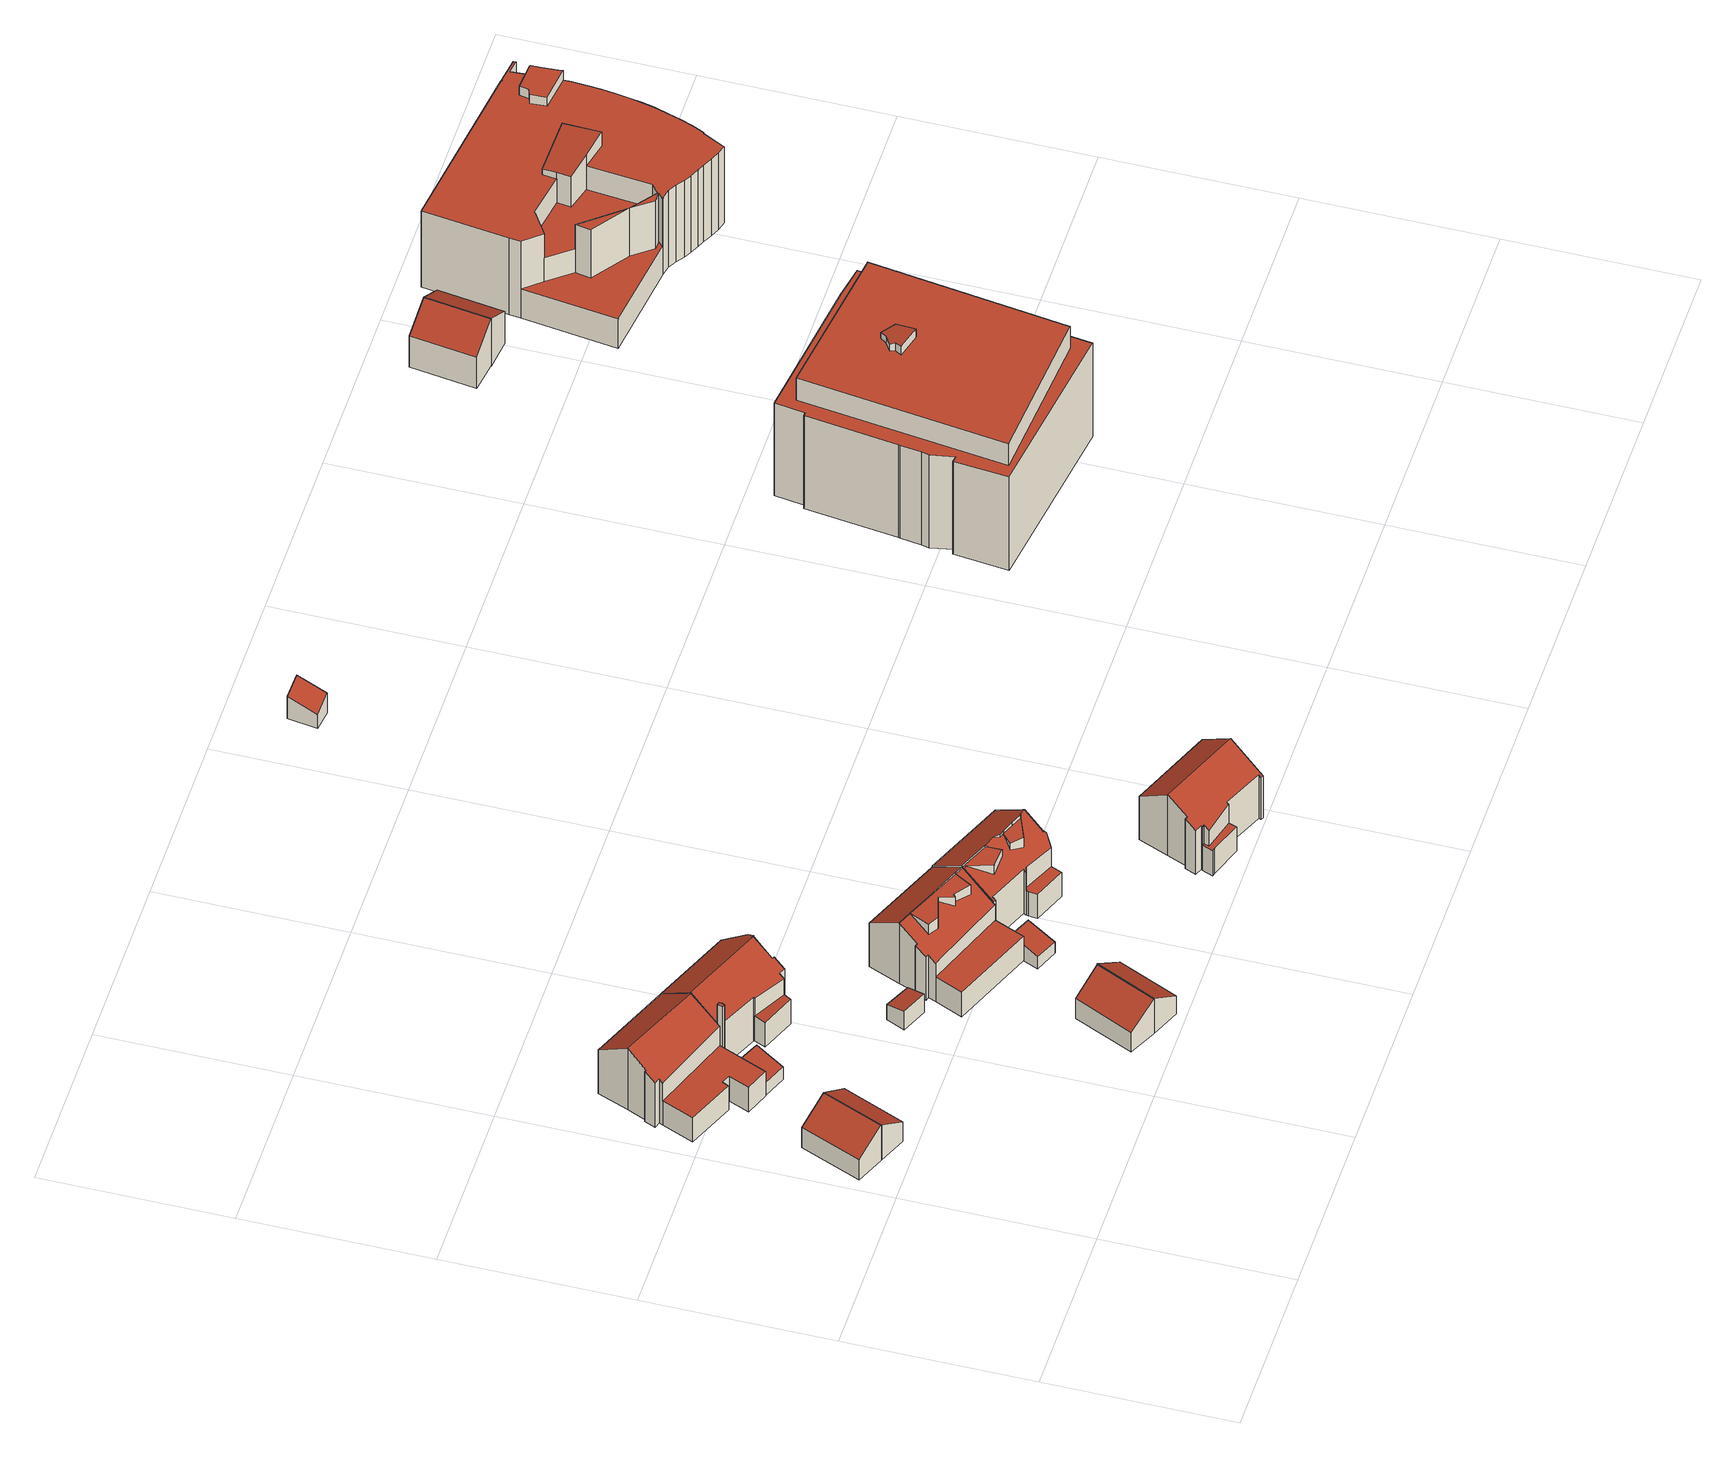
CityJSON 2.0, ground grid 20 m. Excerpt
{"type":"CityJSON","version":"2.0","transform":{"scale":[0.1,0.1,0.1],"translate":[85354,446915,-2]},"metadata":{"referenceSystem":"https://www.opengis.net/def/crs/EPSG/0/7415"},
"CityObjects":{
"building1":{"type":"Building","attributes":{"b3_bag_bag_overlap":0,"b3_dak_type":"slanted","b3_extrusie":0,"b3_h_dak_50p":3.18,"b3_h_dak_70p":3.61,"b3_h_dak_max":4.24,"b3_h_dak_min":2.13,"b3_h_maaiveld":-0.634,"b3_is_glas_dak":false,"b3_kas_warenhuis":false,"b3_mutatie_AHN3_AHN4":false,"b3_mutatie_AHN4_AHN5":false,"b3_n_vlakken":1,"b3_opp_buitenmuur":45.3,"b3_opp_dak_plat":0,"b3_opp_dak_schuin":27.86,"b3_opp_grond":23.5,"b3_opp_scheidingsmuur":33.77,"b3_rmse_lod12":0.722,"b3_rmse_lod13":0.722,"b3_rmse_lod22":0.0414,"b3_succes":true,"b3_t_run":32,"b3_val3dity_lod12":"[]","b3_val3dity_lod13":"[]","b3_val3dity_lod22":"[]","b3_volume_lod12":99.24,"b3_volume_lod13":99.24,"b3_volume_lod22":89.4,"geconstateerd":false,"oorspronkelijkbouwjaar":1951,"rf_force_lod11":false,"status":"Pand in gebruik"},"children":["building1-1"]},
"building1-1":{"type":"BuildingPart","parents":["building1"],"geometry":[{"type":"Solid","lod":"2.2","boundaries":[[[[0,1,2,3]],[[4,0,3,5]],[[5,3,2,6]],[[6,2,1,7]],[[7,1,0,4]],[[7,4,5,6]]]],"semantics":{"surfaces":[{"type":"GroundSurface"},{"type":"WallSurface","on_footprint_edge":true},{"type":"RoofSurface","b3_azimut":292.66,"b3_h_dak_50p":3.12,"b3_h_dak_70p":3.56,"b3_h_dak_max":4.29,"b3_h_dak_min":1.92,"b3_hellingshoek":32.51}],"values":[[0,1,1,1,1,2]]}}]},
"building2":{"type":"Building","attributes":{"b3_bag_bag_overlap":0,"b3_dak_type":"slanted","b3_extrusie":0,"b3_h_dak_50p":3.24,"b3_h_dak_70p":3.67,"b3_h_dak_max":4.2,"b3_h_dak_min":2.11,"b3_h_maaiveld":-0.594,"b3_is_glas_dak":false,"b3_kas_warenhuis":false,"b3_mutatie_AHN3_AHN4":false,"b3_mutatie_AHN4_AHN5":false,"b3_n_vlakken":1,"b3_opp_buitenmuur":44.83,"b3_opp_dak_plat":0,"b3_opp_dak_schuin":27.66,"b3_opp_grond":23.48,"b3_opp_scheidingsmuur":33.78,"b3_rmse_lod12":0.704,"b3_rmse_lod13":0.704,"b3_rmse_lod22":0.0392,"b3_succes":true,"b3_t_run":54,"b3_val3dity_lod12":"[]","b3_val3dity_lod13":"[]","b3_val3dity_lod22":"[]","b3_volume_lod12":99.05,"b3_volume_lod13":99.05,"b3_volume_lod22":88.9,"geconstateerd":false,"oorspronkelijkbouwjaar":1951,"rf_force_lod11":false,"status":"Pand in gebruik"},"children":["building2-1"]},
"building2-1":{"type":"BuildingPart","parents":["building2"],"geometry":[{"type":"Solid","lod":"2.2","boundaries":[[[[8,9,3,10,11]],[[12,10,3,5]],[[5,3,9,13]],[[13,9,8,14]],[[15,11,10,12]],[[14,8,11,15]],[[14,15,12,5,13]]]],"semantics":{"surfaces":[{"type":"GroundSurface"},{"type":"WallSurface","on_footprint_edge":true},{"type":"RoofSurface","b3_azimut":112.91,"b3_h_dak_50p":3.23,"b3_h_dak_70p":3.71,"b3_h_dak_max":4.42,"b3_h_dak_min":2.08,"b3_hellingshoek":31.9}],"values":[[0,1,1,1,1,1,2]]}}]},
"building3":{"type":"Building","attributes":{"b3_bag_bag_overlap":0,"b3_bouwlagen":2,"b3_dak_type":"slanted","b3_extrusie":0,"b3_h_dak_50p":5.86,"b3_h_dak_70p":6.55,"b3_h_dak_max":7.63,"b3_h_dak_min":2.6,"b3_h_maaiveld":-0.597,"b3_is_glas_dak":false,"b3_kas_warenhuis":false,"b3_mutatie_AHN3_AHN4":false,"b3_mutatie_AHN4_AHN5":false,"b3_n_vlakken":3,"b3_opp_buitenmuur":203.69,"b3_opp_dak_plat":39.08,"b3_opp_dak_schuin":84.68,"b3_opp_grond":110.83,"b3_opp_scheidingsmuur":58.35,"b3_rmse_lod12":2.28,"b3_rmse_lod13":0.732,"b3_rmse_lod22":0.157,"b3_succes":true,"b3_t_run":173,"b3_val3dity_lod12":"[]","b3_val3dity_lod13":"[]","b3_val3dity_lod22":"[]","b3_volume_lod12":791.85,"b3_volume_lod13":669.3,"b3_volume_lod22":634.4,"geconstateerd":false,"oorspronkelijkbouwjaar":1951,"rf_force_lod11":false,"status":"Pand in gebruik"},"children":["building3-1"]},
"building3-1":{"type":"BuildingPart","parents":["building3"],"geometry":[{"type":"Solid","lod":"2.2","boundaries":[[[[16,17,18,19,20,21,22,23,24,25,26,27,28,29,30,31]],[[32,30,29,33]],[[33,29,28,34,35]],[[36,27,26,37]],[[37,26,25,38]],[[38,25,24,39]],[[40,41,21,20,42]],[[39,24,23,43]],[[43,23,22,44]],[[44,22,21,41]],[[45,19,18,46]],[[42,20,19,45]],[[46,18,17,47]],[[48,31,30,32]],[[49,16,31,48]],[[34,28,27,36]],[[47,17,16,49]],[[35,34,41,40]],[[46,47,42,45]],[[41,34,36,37,38,39,43,44]],[[35,40,42,47,49,48,32,33]]]],"semantics":{"surfaces":[{"type":"GroundSurface"},{"type":"WallSurface","on_footprint_edge":true},{"type":"WallSurface","on_footprint_edge":false},{"type":"RoofSurface","b3_azimut":22.71,"b3_h_dak_50p":6.34,"b3_h_dak_70p":6.81,"b3_h_dak_max":7.85,"b3_h_dak_min":5.13,"b3_hellingshoek":32.69},{"type":"RoofSurface","b3_azimut":252.09,"b3_h_dak_50p":2.7,"b3_h_dak_70p":2.71,"b3_h_dak_max":5.45,"b3_h_dak_min":2.65,"b3_hellingshoek":0.524},{"type":"RoofSurface","b3_azimut":202.14,"b3_h_dak_50p":6.58,"b3_h_dak_70p":7.07,"b3_h_dak_max":7.85,"b3_h_dak_min":5.24,"b3_hellingshoek":32.99}],"values":[[0,1,1,1,1,1,1,1,1,1,1,1,1,1,1,1,1,2,3,4,5]]}}]},
"building4":{"type":"Building","attributes":{"b3_bag_bag_overlap":0,"b3_dak_type":"slanted","b3_extrusie":0,"b3_h_dak_50p":1.62,"b3_h_dak_70p":1.79,"b3_h_dak_max":2.06,"b3_h_dak_min":1.16,"b3_h_maaiveld":-0.477,"b3_is_glas_dak":false,"b3_kas_warenhuis":false,"b3_mutatie_AHN3_AHN4":false,"b3_mutatie_AHN4_AHN5":false,"b3_n_vlakken":1,"b3_opp_buitenmuur":18.21,"b3_opp_dak_plat":0,"b3_opp_dak_schuin":9.04,"b3_opp_grond":8.75,"b3_opp_scheidingsmuur":7.09,"b3_rmse_lod12":0.322,"b3_rmse_lod13":0.322,"b3_rmse_lod22":0.139,"b3_succes":true,"b3_t_run":10,"b3_val3dity_lod12":"[]","b3_val3dity_lod13":"[]","b3_val3dity_lod22":"[]","b3_volume_lod12":19.96,"b3_volume_lod13":19.96,"b3_volume_lod22":18.6,"geconstateerd":false,"oorspronkelijkbouwjaar":1994,"rf_force_lod11":false,"status":"Pand in gebruik"},"children":["building4-1"]},
"building4-1":{"type":"BuildingPart","parents":["building4"],"geometry":[{"type":"Solid","lod":"2.2","boundaries":[[[[50,51,52,53]],[[54,51,50,55]],[[56,52,51,54]],[[55,50,53,57]],[[57,53,52,56]],[[57,56,54,55]]]],"semantics":{"surfaces":[{"type":"GroundSurface"},{"type":"WallSurface","on_footprint_edge":true},{"type":"RoofSurface","b3_azimut":198.75,"b3_h_dak_50p":1.7,"b3_h_dak_70p":1.86,"b3_h_dak_max":2.15,"b3_h_dak_min":1.28,"b3_hellingshoek":14.64}],"values":[[0,1,1,1,1,2]]}}]},
"building5":{"type":"Building","attributes":{"b3_bag_bag_overlap":0,"b3_dak_type":"slanted","b3_extrusie":0,"b3_h_dak_50p":3.07,"b3_h_dak_70p":3.49,"b3_h_dak_max":4.17,"b3_h_dak_min":2.01,"b3_h_maaiveld":-0.637,"b3_is_glas_dak":false,"b3_kas_warenhuis":false,"b3_mutatie_AHN3_AHN4":false,"b3_mutatie_AHN4_AHN5":false,"b3_n_vlakken":1,"b3_opp_buitenmuur":43.81,"b3_opp_dak_plat":0,"b3_opp_dak_schuin":27.63,"b3_opp_grond":23.45,"b3_opp_scheidingsmuur":33.66,"b3_rmse_lod12":0.737,"b3_rmse_lod13":0.737,"b3_rmse_lod22":0.0186,"b3_succes":true,"b3_t_run":29,"b3_val3dity_lod12":"[]","b3_val3dity_lod13":"[]","b3_val3dity_lod22":"[]","b3_volume_lod12":97.04,"b3_volume_lod13":97.04,"b3_volume_lod22":87.48,"geconstateerd":false,"oorspronkelijkbouwjaar":1951,"rf_force_lod11":false,"status":"Pand in gebruik"},"children":["building5-1"]},
"building5-1":{"type":"BuildingPart","parents":["building5"],"geometry":[{"type":"Solid","lod":"2.2","boundaries":[[[[58,59,60,61]],[[62,60,59,63]],[[64,61,60,62]],[[65,58,61,64]],[[63,59,58,65]],[[63,65,64,62]]]],"semantics":{"surfaces":[{"type":"GroundSurface"},{"type":"WallSurface","on_footprint_edge":true},{"type":"RoofSurface","b3_azimut":292.69,"b3_h_dak_50p":3.03,"b3_h_dak_70p":3.44,"b3_h_dak_max":4.21,"b3_h_dak_min":1.86,"b3_hellingshoek":31.92}],"values":[[0,1,1,1,1,2]]}}]},
"building6":{"type":"Building","attributes":{"b3_bag_bag_overlap":0,"b3_bouwlagen":3,"b3_dak_type":"slanted","b3_extrusie":0,"b3_h_dak_50p":6.31,"b3_h_dak_70p":6.84,"b3_h_dak_max":8.32,"b3_h_dak_min":1.89,"b3_h_maaiveld":-0.686,"b3_is_glas_dak":false,"b3_kas_warenhuis":false,"b3_mutatie_AHN3_AHN4":false,"b3_mutatie_AHN4_AHN5":false,"b3_n_vlakken":6,"b3_opp_buitenmuur":191.92,"b3_opp_dak_plat":0.26,"b3_opp_dak_schuin":91.34,"b3_opp_grond":77.54,"b3_opp_scheidingsmuur":51.23,"b3_rmse_lod12":1.34,"b3_rmse_lod13":0.962,"b3_rmse_lod22":0.39,"b3_succes":true,"b3_t_run":106,"b3_val3dity_lod12":"[]","b3_val3dity_lod13":"[]","b3_val3dity_lod22":"[]","b3_volume_lod12":583.12,"b3_volume_lod13":559.97,"b3_volume_lod22":524.05,"geconstateerd":false,"oorspronkelijkbouwjaar":1951,"rf_force_lod11":false,"status":"Pand in gebruik"},"children":["building6-1"]},
"building6-1":{"type":"BuildingPart","parents":["building6"],"geometry":[{"type":"Solid","lod":"2.2","boundaries":[[[[66,67,68,69,70,71,72,73,74,75,76,77,78,79,80,81,82,83,84,85,86,87,88,89]],[[90,76,75,91,92]],[[93,73,72,94]],[[94,72,71,95]],[[96,67,66,97]],[[98,68,67,96]],[[99,74,73,93,100]],[[101,69,68,98]],[[102,103,70,69,101]],[[104,84,83,105]],[[106,85,84,104]],[[97,66,89,107]],[[105,83,82,108]],[[109,86,85,106]],[[108,82,81,110]],[[111,112,113,114]],[[115,88,87,112,111]],[[116,117,118,119]],[[120,79,78,118]],[[119,118,78,77,121]],[[91,75,74,99]],[[95,71,70,103]],[[100,93,103,102]],[[107,89,88,115]],[[92,91,117,116]],[[45,80,79,120]],[[114,113,110,122]],[[112,87,86,109]],[[122,110,81,80,45]],[[121,77,76,90]],[[103,93,94,95]],[[117,91,99,100,102,101,98,96,97,107,120,118]],[[112,109,106,104,105,108,110,113]],[[122,45,120,107,115,111,114]],[[121,90,92,116,119]]]],"semantics":{"surfaces":[{"type":"GroundSurface"},{"type":"WallSurface","on_footprint_edge":true},{"type":"WallSurface","on_footprint_edge":false},{"type":"RoofSurface","b3_azimut":200.63,"b3_h_dak_50p":2.68,"b3_h_dak_70p":2.7,"b3_h_dak_max":5.25,"b3_h_dak_min":2.65,"b3_hellingshoek":3.07},{"type":"RoofSurface","b3_azimut":202.05,"b3_h_dak_50p":6.52,"b3_h_dak_70p":7.01,"b3_h_dak_max":8.07,"b3_h_dak_min":4.95,"b3_hellingshoek":33.11},{"type":"RoofSurface","b3_azimut":112.21,"b3_h_dak_50p":2.17,"b3_h_dak_70p":5.68,"b3_h_dak_max":6.88,"b3_h_dak_min":1.87,"b3_hellingshoek":21.47},{"type":"RoofSurface","b3_azimut":22.46,"b3_h_dak_50p":6.29,"b3_h_dak_70p":6.77,"b3_h_dak_max":7.78,"b3_h_dak_min":5.06,"b3_hellingshoek":33.15},{"type":"RoofSurface","b3_azimut":130.52,"b3_h_dak_50p":8.07,"b3_h_dak_70p":8.07,"b3_h_dak_max":8.09,"b3_h_dak_min":8.07,"b3_hellingshoek":2.77}],"values":[[0,1,1,1,1,1,1,1,1,1,1,1,1,1,1,2,1,2,1,1,1,1,2,1,2,1,2,1,1,1,3,4,5,6,7]]}}]},
"building7":{"type":"Building","attributes":{"b3_dak_type":"slanted","b3_extrusie":0,"b3_h_dak_50p":1.73,"b3_h_dak_70p":1.81,"b3_h_dak_max":1.96,"b3_h_dak_min":1.47,"b3_h_maaiveld":-0.463,"b3_is_glas_dak":false,"b3_kas_warenhuis":false,"b3_mutatie_AHN3_AHN4":false,"b3_mutatie_AHN4_AHN5":false,"b3_n_vlakken":1,"b3_opp_buitenmuur":22.68,"b3_opp_dak_plat":0,"b3_opp_dak_schuin":6.69,"b3_opp_grond":6.53,"b3_opp_scheidingsmuur":0,"b3_rmse_lod12":0.153,"b3_rmse_lod13":0.153,"b3_rmse_lod22":0.0254,"b3_succes":true,"b3_t_run":9,"b3_val3dity_lod12":"[]","b3_val3dity_lod13":"[]","b3_val3dity_lod22":"[]","b3_volume_lod12":14.7,"b3_volume_lod13":14.7,"b3_volume_lod22":14.28,"geconstateerd":false,"oorspronkelijkbouwjaar":2016,"rf_force_lod11":false,"status":"Pand in gebruik"},"children":["building7-1"]},
"building7-1":{"type":"BuildingPart","parents":["building7"],"geometry":[{"type":"Solid","lod":"2.2","boundaries":[[[[123,124,125,126]],[[127,124,123,128]],[[128,123,126,129]],[[130,125,124,127]],[[129,126,125,130]],[[129,130,127,128]]]],"semantics":{"surfaces":[{"type":"GroundSurface"},{"type":"WallSurface","on_footprint_edge":true},{"type":"RoofSurface","b3_azimut":25.26,"b3_h_dak_50p":1.65,"b3_h_dak_70p":1.75,"b3_h_dak_max":1.9,"b3_h_dak_min":1.41,"b3_hellingshoek":12.44}],"values":[[0,1,1,1,1,2]]}}]},
"building8":{"type":"Building","attributes":{"b3_bag_bag_overlap":0,"b3_dak_type":"slanted","b3_extrusie":0,"b3_h_dak_50p":3.13,"b3_h_dak_70p":3.55,"b3_h_dak_max":4.19,"b3_h_dak_min":1.92,"b3_h_maaiveld":-0.637,"b3_is_glas_dak":false,"b3_kas_warenhuis":false,"b3_mutatie_AHN3_AHN4":false,"b3_mutatie_AHN4_AHN5":false,"b3_n_vlakken":1,"b3_opp_buitenmuur":44.25,"b3_opp_dak_plat":0,"b3_opp_dak_schuin":28.35,"b3_opp_grond":23.52,"b3_opp_scheidingsmuur":33.66,"b3_rmse_lod12":0.794,"b3_rmse_lod13":0.794,"b3_rmse_lod22":0.0211,"b3_succes":true,"b3_t_run":28,"b3_val3dity_lod12":"[]","b3_val3dity_lod13":"[]","b3_val3dity_lod22":"[]","b3_volume_lod12":98.77,"b3_volume_lod13":98.77,"b3_volume_lod22":88.15,"geconstateerd":false,"oorspronkelijkbouwjaar":1951,"rf_force_lod11":false,"status":"Pand in gebruik"},"children":["building8-1"]},
"building8-1":{"type":"BuildingPart","parents":["building8"],"geometry":[{"type":"Solid","lod":"2.2","boundaries":[[[[59,131,132,60]],[[133,132,131,134]],[[135,60,132,133]],[[136,59,60,135]],[[134,131,59,136]],[[134,136,135,133]]]],"semantics":{"surfaces":[{"type":"GroundSurface"},{"type":"WallSurface","on_footprint_edge":true},{"type":"RoofSurface","b3_azimut":115.36,"b3_h_dak_50p":3.18,"b3_h_dak_70p":3.66,"b3_h_dak_max":4.41,"b3_h_dak_min":1.96,"b3_hellingshoek":33.95}],"values":[[0,1,1,1,1,2]]}}]},
"building9":{"type":"Building","attributes":{"b3_bag_bag_overlap":0,"b3_bouwlagen":2,"b3_dak_type":"slanted","b3_extrusie":0,"b3_h_dak_50p":5.66,"b3_h_dak_70p":6.65,"b3_h_dak_max":7.64,"b3_h_dak_min":2.59,"b3_h_maaiveld":-0.62,"b3_is_glas_dak":false,"b3_kas_warenhuis":false,"b3_mutatie_AHN3_AHN4":false,"b3_mutatie_AHN4_AHN5":false,"b3_n_vlakken":5,"b3_opp_buitenmuur":198.44,"b3_opp_dak_plat":44.09,"b3_opp_dak_schuin":80.15,"b3_opp_grond":108.21,"b3_opp_scheidingsmuur":54.91,"b3_rmse_lod12":2.37,"b3_rmse_lod13":1.1,"b3_rmse_lod22":0.574,"b3_succes":true,"b3_t_run":167,"b3_val3dity_lod12":"[]","b3_val3dity_lod13":"[]","b3_val3dity_lod22":"[102]","b3_volume_lod12":779.78,"b3_volume_lod13":689.89,"b3_volume_lod22":635.17,"geconstateerd":false,"oorspronkelijkbouwjaar":1951,"rf_force_lod11":false,"status":"Pand in gebruik"},"children":["building9-1"]},
"building9-1":{"type":"BuildingPart","parents":["building9"],"geometry":[{"type":"Solid","lod":"2.2","boundaries":[[[[137,138,139,140,141,142,143,144,145,146,147,148]],[[149,138,137,150]],[[151,142,141,152,153]],[[150,137,148,154,155]],[[156,143,142,151]],[[157,140,139,158]],[[152,141,140,157]],[[158,139,138,149]],[[159,160,145,144,161]],[[162,147,146,163]],[[164,165,166]],[[167,168,169,170]],[[170,169,171,172]],[[165,164,173,174]],[[175,161,144,143,156]],[[176,177,161,175]],[[178,179,177]],[[180,166,181,182]],[[153,152,166,180]],[[182,181,177,176]],[[174,173,168,167]],[[154,148,147,162]],[[163,146,145,160]],[[172,171,179,178]],[[155,154,160,159]],[[182,176,175,156,151,153,180]],[[172,178,177,181,166,165,174,167,170]],[[160,154,162,163]],[[155,159,161,177,179,171,169,168,173,164,166,152,157,158,149,150]]]],"semantics":{"surfaces":[{"type":"GroundSurface"},{"type":"WallSurface","on_footprint_edge":true},{"type":"WallSurface","on_footprint_edge":false},{"type":"RoofSurface","b3_azimut":23.45,"b3_h_dak_50p":6.26,"b3_h_dak_70p":6.72,"b3_h_dak_max":7.69,"b3_h_dak_min":5,"b3_hellingshoek":32.46},{"type":"RoofSurface","b3_azimut":181.26,"b3_h_dak_50p":7.46,"b3_h_dak_70p":7.47,"b3_h_dak_max":7.5,"b3_h_dak_min":7.41,"b3_hellingshoek":1.5},{"type":"RoofSurface","b3_azimut":210.13,"b3_h_dak_50p":2.72,"b3_h_dak_70p":2.74,"b3_h_dak_max":4.92,"b3_h_dak_min":2.66,"b3_hellingshoek":1.51},{"type":"RoofSurface","b3_azimut":201.79,"b3_h_dak_50p":5.93,"b3_h_dak_70p":6.49,"b3_h_dak_max":7.69,"b3_h_dak_min":4.79,"b3_hellingshoek":34.16}],"values":[[0,1,1,1,1,1,1,1,1,1,2,2,2,2,1,2,2,2,2,2,2,1,1,2,2,3,4,5,6]]}}]},
"building10":{"type":"Building","attributes":{"b3_bag_bag_overlap":0,"b3_dak_type":"slanted","b3_extrusie":0,"b3_h_dak_50p":1.46,"b3_h_dak_70p":1.66,"b3_h_dak_max":1.96,"b3_h_dak_min":0.886,"b3_h_maaiveld":-0.599,"b3_is_glas_dak":false,"b3_kas_warenhuis":false,"b3_mutatie_AHN3_AHN4":false,"b3_mutatie_AHN4_AHN5":false,"b3_n_vlakken":1,"b3_opp_buitenmuur":20.63,"b3_opp_dak_plat":0,"b3_opp_dak_schuin":9.09,"b3_opp_grond":8.66,"b3_opp_scheidingsmuur":3.67,"b3_rmse_lod12":0.441,"b3_rmse_lod13":0.441,"b3_rmse_lod22":0.306,"b3_succes":true,"b3_t_run":15,"b3_val3dity_lod12":"[]","b3_val3dity_lod13":"[]","b3_val3dity_lod22":"[]","b3_volume_lod12":19.29,"b3_volume_lod13":19.29,"b3_volume_lod22":17.8,"geconstateerd":false,"oorspronkelijkbouwjaar":1951,"rf_force_lod11":false,"status":"Pand in gebruik"},"children":["building10-1"]},
"building10-1":{"type":"BuildingPart","parents":["building10"],"geometry":[{"type":"Solid","lod":"2.2","boundaries":[[[[183,184,185,186]],[[187,185,184,188]],[[189,186,185,187]],[[190,183,186,189]],[[188,184,183,190]],[[188,190,189,187]]]],"semantics":{"surfaces":[{"type":"GroundSurface"},{"type":"WallSurface","on_footprint_edge":true},{"type":"RoofSurface","b3_azimut":198.63,"b3_h_dak_50p":1.52,"b3_h_dak_70p":1.72,"b3_h_dak_max":2.08,"b3_h_dak_min":1.01,"b3_hellingshoek":17.78}],"values":[[0,1,1,1,1,2]]}}]},
"building11":{"type":"Building","attributes":{"b3_bag_bag_overlap":0,"b3_bouwlagen":3,"b3_dak_type":"slanted","b3_extrusie":0,"b3_h_dak_50p":6.32,"b3_h_dak_70p":7.09,"b3_h_dak_max":7.53,"b3_h_dak_min":1.91,"b3_h_maaiveld":-0.655,"b3_is_glas_dak":false,"b3_kas_warenhuis":false,"b3_mutatie_AHN3_AHN4":false,"b3_mutatie_AHN4_AHN5":false,"b3_n_vlakken":6,"b3_opp_buitenmuur":189.03,"b3_opp_dak_plat":9.57,"b3_opp_dak_schuin":82.61,"b3_opp_grond":76.63,"b3_opp_scheidingsmuur":51.24,"b3_rmse_lod12":1.6,"b3_rmse_lod13":0.955,"b3_rmse_lod22":0.264,"b3_succes":true,"b3_t_run":137,"b3_val3dity_lod12":"[]","b3_val3dity_lod13":"[]","b3_val3dity_lod22":"[]","b3_volume_lod12":589.41,"b3_volume_lod13":563.46,"b3_volume_lod22":516.43,"geconstateerd":false,"oorspronkelijkbouwjaar":1951,"rf_force_lod11":false,"status":"Pand in gebruik"},"children":["building11-1"]},
"building11-1":{"type":"BuildingPart","parents":["building11"],"geometry":[{"type":"Solid","lod":"2.2","boundaries":[[[[191,192,193,194,195,196,197,198,199,200,201,202,203,204,205,206,207,208,209,210,211,212,213]],[[214,198,197,215]],[[216,217,218]],[[219,220,217,216]],[[221,222,223,224]],[[225,226,213,212,227]],[[228,229,217]],[[230,206,205,231]],[[232,211,210,233]],[[234,196,195,235]],[[231,205,204,236]],[[237,199,198,214]],[[235,195,194,238,239]],[[240,209,208,241]],[[233,210,209,240]],[[242,243,226,225]],[[239,238,243,242]],[[227,212,211,232]],[[244,245,246,247]],[[245,244,248]],[[249,250,251]],[[252,253,251]],[[254,255,246]],[[247,246,220,219]],[[255,254,229,228]],[[256,192,191,257]],[[258,193,192,256]],[[257,191,213,226]],[[224,223,202,201,259]],[[260,200,199,237]],[[261,262,253,252]],[[263,264,265]],[[222,207,206,230]],[[241,208,207,222,221]],[[266,203,202,223]],[[236,204,203,266]],[[264,263,262,261]],[[259,201,200,260,267]],[[267,260,250,249]],[[238,194,193,258]],[[215,197,196,234]],[[255,228,217,220,246]],[[236,266,223,222,230,231]],[[267,249,248,244,247,219,216,218,241,221,224,259]],[[250,260,237,265,264,261,252,251]],[[238,258,256,257,226,243]],[[215,234,235,239,242,225,227,232,233,240,241,218,217,229,254,246,245,248,249,251,253,262,263,265,237,214]]]],"semantics":{"surfaces":[{"type":"GroundSurface"},{"type":"WallSurface","on_footprint_edge":true},{"type":"WallSurface","on_footprint_edge":false},{"type":"RoofSurface","b3_azimut":42.54,"b3_h_dak_50p":7.42,"b3_h_dak_70p":7.43,"b3_h_dak_max":7.65,"b3_h_dak_min":7.37,"b3_hellingshoek":2.01},{"type":"RoofSurface","b3_azimut":112.22,"b3_h_dak_50p":2.35,"b3_h_dak_70p":5.22,"b3_h_dak_max":6.24,"b3_h_dak_min":1.81,"b3_hellingshoek":44.75},{"type":"RoofSurface","b3_azimut":22.58,"b3_h_dak_50p":6.31,"b3_h_dak_70p":6.8,"b3_h_dak_max":7.75,"b3_h_dak_min":5.07,"b3_hellingshoek":32.87},{"type":"RoofSurface","b3_azimut":28.27,"b3_h_dak_50p":7.4,"b3_h_dak_70p":7.41,"b3_h_dak_max":7.61,"b3_h_dak_min":7.38,"b3_hellingshoek":1.36},{"type":"RoofSurface","b3_azimut":207.76,"b3_h_dak_50p":2.62,"b3_h_dak_70p":2.63,"b3_h_dak_max":5.4,"b3_h_dak_min":2.57,"b3_hellingshoek":3.52},{"type":"RoofSurface","b3_azimut":202.13,"b3_h_dak_50p":6.28,"b3_h_dak_70p":6.81,"b3_h_dak_max":7.75,"b3_h_dak_min":5.29,"b3_hellingshoek":33.5}],"values":[[0,1,2,2,2,1,2,1,1,1,1,1,1,1,1,2,2,1,2,2,2,2,2,2,2,1,1,1,1,1,2,2,1,1,1,1,2,1,2,1,1,3,4,5,6,7,8]]}}]},
"building12":{"type":"Building","attributes":{"b3_bag_bag_overlap":0,"b3_bouwlagen":2,"b3_dak_type":"slanted","b3_extrusie":0,"b3_h_dak_50p":6.3,"b3_h_dak_70p":6.74,"b3_h_dak_max":7.48,"b3_h_dak_min":2.56,"b3_h_maaiveld":-0.69,"b3_is_glas_dak":false,"b3_kas_warenhuis":false,"b3_mutatie_AHN3_AHN4":false,"b3_mutatie_AHN4_AHN5":false,"b3_n_vlakken":3,"b3_opp_buitenmuur":181.4,"b3_opp_dak_plat":2.29,"b3_opp_dak_schuin":86.01,"b3_opp_grond":74.99,"b3_opp_scheidingsmuur":51.5,"b3_rmse_lod12":1.22,"b3_rmse_lod13":0.779,"b3_rmse_lod22":0.151,"b3_succes":true,"b3_t_run":72,"b3_val3dity_lod12":"[]","b3_val3dity_lod13":"[]","b3_val3dity_lod22":"[]","b3_volume_lod12":556.26,"b3_volume_lod13":544.8,"b3_volume_lod22":512.27,"geconstateerd":false,"oorspronkelijkbouwjaar":1951,"rf_force_lod11":false,"status":"Pand in gebruik"},"children":["building12-1"]},
"building12-1":{"type":"BuildingPart","parents":["building12"],"geometry":[{"type":"Solid","lod":"2.2","boundaries":[[[[268,269,270,271,272,273,274,275,276,277,278,279,280,281,282,283,284,285]],[[286,269,268,287]],[[288,270,269,286]],[[289,282,281,290]],[[290,281,280,291]],[[292,272,271,293]],[[294,283,282,289]],[[293,271,270,288]],[[295,276,275,296]],[[291,280,279,297]],[[298,278,277,299]],[[296,275,274,300]],[[299,277,276,295]],[[301,273,272,292]],[[302,300,274,273,301]],[[303,304,300,302]],[[305,306,304,303]],[[307,298,306,305]],[[297,279,278,298,307]],[[308,285,284,309]],[[309,284,283,294]],[[287,268,285,308]],[[306,298,299,295,296,300,304]],[[286,294,289,290,291,297,307,305,303,302,301,292,293,288]],[[294,286,287,308,309]]]],"semantics":{"surfaces":[{"type":"GroundSurface"},{"type":"WallSurface","on_footprint_edge":true},{"type":"WallSurface","on_footprint_edge":false},{"type":"RoofSurface","b3_azimut":62.57,"b3_h_dak_50p":2.65,"b3_h_dak_70p":2.67,"b3_h_dak_max":5.09,"b3_h_dak_min":2.62,"b3_hellingshoek":1.47},{"type":"RoofSurface","b3_azimut":202.53,"b3_h_dak_50p":6.42,"b3_h_dak_70p":6.92,"b3_h_dak_max":7.67,"b3_h_dak_min":4.9,"b3_hellingshoek":31.38},{"type":"RoofSurface","b3_azimut":22.47,"b3_h_dak_50p":6.17,"b3_h_dak_70p":6.62,"b3_h_dak_max":7.67,"b3_h_dak_min":5,"b3_hellingshoek":33.44}],"values":[[0,1,1,1,1,1,1,1,1,1,1,1,1,1,1,2,2,2,1,1,1,1,3,4,5]]}}]},
"building13":{"type":"Building","attributes":{"b3_dak_type":"slanted","b3_extrusie":0,"b3_h_dak_50p":2.38,"b3_h_dak_70p":2.43,"b3_h_dak_max":2.95,"b3_h_dak_min":1.64,"b3_h_maaiveld":-0.483,"b3_is_glas_dak":false,"b3_kas_warenhuis":false,"b3_mutatie_AHN3_AHN4":false,"b3_mutatie_AHN4_AHN5":false,"b3_n_vlakken":2,"b3_opp_buitenmuur":31.36,"b3_opp_dak_plat":0,"b3_opp_dak_schuin":8.28,"b3_opp_grond":7.5,"b3_opp_scheidingsmuur":0,"b3_rmse_lod12":0.326,"b3_rmse_lod13":0.326,"b3_rmse_lod22":0.226,"b3_succes":true,"b3_t_run":54,"b3_val3dity_lod12":"[]","b3_val3dity_lod13":"[]","b3_val3dity_lod22":"[]","b3_volume_lod12":21.79,"b3_volume_lod13":21.79,"b3_volume_lod22":21.2,"geconstateerd":false,"oorspronkelijkbouwjaar":1955,"rf_force_lod11":false,"status":"Pand in gebruik"},"children":["building13-1"]},
"building13-1":{"type":"BuildingPart","parents":["building13"],"geometry":[{"type":"Solid","lod":"2.2","boundaries":[[[[310,311,312,313]],[[314,312,311,315]],[[316,313,312,314]],[[317,310,313,316]],[[315,311,310,317]],[[315,317,316,314]]]],"semantics":{"surfaces":[{"type":"GroundSurface"},{"type":"WallSurface","on_footprint_edge":true},{"type":"RoofSurface","b3_azimut":234.89,"b3_h_dak_50p":2.43,"b3_h_dak_70p":2.64,"b3_h_dak_max":3.27,"b3_h_dak_min":1.64,"b3_hellingshoek":25.06}],"values":[[0,1,1,1,1,2]]}}]},
"building14":{"type":"Building","attributes":{"b3_bouwlagen":4,"b3_dak_type":"multiple horizontal","b3_extrusie":0,"b3_h_dak_50p":14.55,"b3_h_dak_70p":14.58,"b3_h_dak_max":15.71,"b3_h_dak_min":11.48,"b3_h_maaiveld":-0.973,"b3_is_glas_dak":false,"b3_kas_warenhuis":false,"b3_mutatie_AHN3_AHN4":false,"b3_mutatie_AHN4_AHN5":false,"b3_n_vlakken":10,"b3_opp_buitenmuur":1370.12,"b3_opp_dak_plat":859.41,"b3_opp_dak_schuin":6,"b3_opp_grond":489.68,"b3_opp_scheidingsmuur":0,"b3_rmse_lod12":2.08,"b3_rmse_lod13":2.08,"b3_rmse_lod22":1.15,"b3_succes":true,"b3_t_run":664,"b3_val3dity_lod12":"[]","b3_val3dity_lod13":"[]","b3_val3dity_lod22":"[]","b3_volume_lod12":7616.38,"b3_volume_lod13":7616.38,"b3_volume_lod22":7268.63,"geconstateerd":false,"oorspronkelijkbouwjaar":2009,"rf_force_lod11":false,"status":"Pand in gebruik"},"children":["building14-1"]},
"building14-1":{"type":"BuildingPart","parents":["building14"],"geometry":[{"type":"Solid","lod":"2.2","boundaries":[[[[318,319,320,321,322,323,324,325,326,327,328,329,330]],[[331,326,325,332]],[[333,328,327,334]],[[335,329,328,333]],[[332,325,324,336]],[[337,319,318,338]],[[339,330,329,335]],[[340,341,342,343]],[[344,345,341,340]],[[334,327,326,331]],[[346,347,348,349]],[[350,323,322,351]],[[336,324,323,350]],[[343,342,352,353]],[[354,355,345,344]],[[356,357,347,346]],[[358,321,320,359]],[[351,322,321,358]],[[353,352,360,361]],[[362,363,355,354]],[[359,320,319,337]],[[338,318,330,339]],[[349,348,364,365]],[[361,360,363,362]],[[365,364,357,356]],[[338,339,335,333,334,331,332,336,350,351,358,359,337],[357,364,348,347]],[[361,362,354,344,340,343,353]],[[365,356,346,349],[363,360,352,342,341,345,355]]]],"semantics":{"surfaces":[{"type":"GroundSurface"},{"type":"WallSurface","on_footprint_edge":true},{"type":"WallSurface","on_footprint_edge":false},{"type":"RoofSurface","b3_azimut":321.43,"b3_h_dak_50p":14.58,"b3_h_dak_70p":14.59,"b3_h_dak_max":15.64,"b3_h_dak_min":11.62,"b3_hellingshoek":0.113},{"type":"RoofSurface","b3_azimut":9.16,"b3_h_dak_50p":15.53,"b3_h_dak_70p":15.57,"b3_h_dak_max":15.64,"b3_h_dak_min":15.41,"b3_hellingshoek":5.16},{"type":"RoofSurface","b3_azimut":327.62,"b3_h_dak_50p":14.58,"b3_h_dak_70p":14.59,"b3_h_dak_max":15.64,"b3_h_dak_min":14.56,"b3_hellingshoek":0.0816}],"values":[[0,1,1,1,1,1,1,2,2,1,2,1,1,2,2,2,1,1,2,2,1,1,2,2,2,3,4,5]]}}]},
"building15":{"type":"Building","attributes":{"b3_bag_bag_overlap":0,"b3_dak_type":"slanted","b3_extrusie":0,"b3_h_dak_50p":4.15,"b3_h_dak_70p":4.59,"b3_h_dak_max":5.26,"b3_h_dak_min":3.03,"b3_h_maaiveld":-1.2,"b3_is_glas_dak":false,"b3_kas_warenhuis":false,"b3_mutatie_AHN3_AHN4":false,"b3_mutatie_AHN4_AHN5":false,"b3_n_vlakken":1,"b3_opp_buitenmuur":65.39,"b3_opp_dak_plat":0,"b3_opp_dak_schuin":28.27,"b3_opp_grond":23.57,"b3_opp_scheidingsmuur":45.51,"b3_rmse_lod12":0.765,"b3_rmse_lod13":0.765,"b3_rmse_lod22":0.126,"b3_succes":true,"b3_t_run":72,"b3_val3dity_lod12":"[]","b3_val3dity_lod13":"[]","b3_val3dity_lod22":"[]","b3_volume_lod12":135.98,"b3_volume_lod13":135.98,"b3_volume_lod22":125.57,"geconstateerd":false,"oorspronkelijkbouwjaar":1951,"rf_force_lod11":false,"status":"Pand in gebruik"},"children":["building15-1"]},
"building15-1":{"type":"BuildingPart","parents":["building15"],"geometry":[{"type":"Solid","lod":"2.2","boundaries":[[[[366,367,368,369]],[[370,368,367,371]],[[372,369,368,370]],[[373,366,369,372]],[[371,367,366,373]],[[371,373,372,370]]]],"semantics":{"surfaces":[{"type":"GroundSurface"},{"type":"WallSurface","on_footprint_edge":true},{"type":"RoofSurface","b3_azimut":277.69,"b3_h_dak_50p":4.11,"b3_h_dak_70p":4.6,"b3_h_dak_max":5.38,"b3_h_dak_min":2.85,"b3_hellingshoek":33.55}],"values":[[0,1,1,1,1,2]]}}]},
"building16":{"type":"Building","attributes":{"b3_bag_bag_overlap":0,"b3_dak_type":"slanted","b3_extrusie":0,"b3_h_dak_50p":4.17,"b3_h_dak_70p":4.6,"b3_h_dak_max":5.26,"b3_h_dak_min":3.09,"b3_h_maaiveld":-1.33,"b3_is_glas_dak":false,"b3_kas_warenhuis":false,"b3_mutatie_AHN3_AHN4":false,"b3_mutatie_AHN4_AHN5":false,"b3_n_vlakken":1,"b3_opp_buitenmuur":69.22,"b3_opp_dak_plat":0,"b3_opp_dak_schuin":27.84,"b3_opp_grond":23.56,"b3_opp_scheidingsmuur":45.51,"b3_rmse_lod12":0.745,"b3_rmse_lod13":0.745,"b3_rmse_lod22":0.0277,"b3_succes":true,"b3_t_run":21,"b3_val3dity_lod12":"[]","b3_val3dity_lod13":"[]","b3_val3dity_lod22":"[]","b3_volume_lod12":139.81,"b3_volume_lod13":139.81,"b3_volume_lod22":129.91,"geconstateerd":false,"oorspronkelijkbouwjaar":1951,"rf_force_lod11":false,"status":"Pand in gebruik"},"children":["building16-1"]},
"building16-1":{"type":"BuildingPart","parents":["building16"],"geometry":[{"type":"Solid","lod":"2.2","boundaries":[[[[374,375,376,377]],[[378,374,377,379]],[[379,377,376,371]],[[371,376,375,370]],[[370,375,374,378]],[[370,378,379,371]]]],"semantics":{"surfaces":[{"type":"GroundSurface"},{"type":"WallSurface","on_footprint_edge":true},{"type":"RoofSurface","b3_azimut":97.36,"b3_h_dak_50p":4.19,"b3_h_dak_70p":4.65,"b3_h_dak_max":5.4,"b3_h_dak_min":3.01,"b3_hellingshoek":32.2}],"values":[[0,1,1,1,1,2]]}}]},
"building17":{"type":"Building","attributes":{"b3_dak_type":"slanted","b3_extrusie":0,"b3_h_dak_50p":9.73,"b3_h_dak_70p":9.78,"b3_h_dak_max":11.91,"b3_h_dak_min":0.729,"b3_h_maaiveld":-0.631,"b3_is_glas_dak":false,"b3_kas_warenhuis":false,"b3_mutatie_AHN3_AHN4":false,"b3_mutatie_AHN4_AHN5":false,"b3_n_vlakken":15,"b3_opp_buitenmuur":1010.79,"b3_opp_dak_plat":457.99,"b3_opp_dak_schuin":23.43,"b3_opp_grond":455,"b3_opp_scheidingsmuur":0,"b3_rmse_lod12":2.66,"b3_rmse_lod13":1.09,"b3_rmse_lod22":1.01,"b3_succes":true,"b3_t_run":462,"b3_val3dity_lod12":"[]","b3_val3dity_lod13":"[303]","b3_val3dity_lod22":"[303]","b3_volume_lod12":4733.15,"b3_volume_lod13":4223.78,"b3_volume_lod22":4251.44,"geconstateerd":false,"oorspronkelijkbouwjaar":1991,"rf_force_lod11":false,"status":"Pand in gebruik"},"children":["building17-1"]},
"building17-1":{"type":"BuildingPart","parents":["building17"],"geometry":[{"type":"Solid","lod":"2.2","boundaries":[[[[380,381,382,383,384,385,386,387,388,389,390,391,392,393,394,395,396,397,398,399,400,401,402,403,404,405,406,407,408,409,410,411,412,413,414,415,416]],[[417,406,405,418]],[[419,420,421,422]],[[422,421,423,424]],[[425,408,407,426]],[[427,410,409,428]],[[424,423,411,410,427]],[[426,407,406,417]],[[418,405,404,429]],[[429,404,403,430]],[[430,403,402,431]],[[432,415,414,433]],[[433,414,413,434,435]],[[436,401,400,437]],[[431,402,401,436]],[[438,398,397,439]],[[437,400,399,440]],[[428,409,408,425]],[[440,399,398,438]],[[439,397,396,441]],[[442,443,444,445,446]],[[447,392,391,448]],[[441,396,395,449]],[[450,451,452,443,442]],[[449,395,394,453]],[[454,455,456,457]],[[457,456,389,388,458]],[[453,394,393,459]],[[459,393,392,447]],[[460,387,386,461]],[[448,391,390,462]],[[458,388,387,460]],[[463,384,383,464]],[[464,383,382,465]],[[466,467,452,451]],[[468,469,470,471]],[[472,468,467,466]],[[473,474,420,419]],[[435,434,469,468,472]],[[434,413,412,475]],[[475,412,411,423]],[[445,444,476,477]],[[478,471,470,479,480]],[[481,385,384,463]],[[461,386,385,481,482]],[[483,484,485,486]],[[462,390,389,456]],[[487,416,415,432]],[[488,489,451,450]],[[490,491,455,454]],[[486,485,491,490]],[[492,493,489,488]],[[494,495,496,474,473]],[[494,495,471,478]],[[480,479,496,495,494]],[[497,380,416,487]],[[465,382,381,498]],[[498,381,380,497]],[[482,481,484,483]],[[499,500,493,492]],[[446,445,500,499]],[[501,502,495,494]],[[477,476,502,501]],[[496,479,470,469,434,475,423,421,420,474]],[[480,494,478]],[[446,499,492,488,450,442]],[[482,483,486,490,454,457,458,460,461]],[[502,476,444,443,452,467,468,471,495]],[[477,501,494,473,419,422,424,427,428,425,426,417,418,429,430,431,436,437,440,438,439,441,449,453,459,447,448,462,456,455,491,485,484,481,463,464,465,498,497,487,432,433,435,472,466,451,489,493,500,445]]]],"semantics":{"surfaces":[{"type":"GroundSurface"},{"type":"WallSurface","on_footprint_edge":true},{"type":"WallSurface","on_footprint_edge":false},{"type":"RoofSurface","b3_azimut":62.1,"b3_h_dak_50p":3.34,"b3_h_dak_70p":3.35,"b3_h_dak_max":9.8,"b3_h_dak_min":3.32,"b3_hellingshoek":0.226},{"type":"RoofSurface","b3_azimut":32.42,"b3_h_dak_50p":9.79,"b3_h_dak_70p":9.79,"b3_h_dak_max":9.79,"b3_h_dak_min":9.79,"b3_hellingshoek":0.234},{"type":"RoofSurface","b3_azimut":281.53,"b3_h_dak_50p":11.2,"b3_h_dak_70p":11.38,"b3_h_dak_max":11.65,"b3_h_dak_min":10.67,"b3_hellingshoek":9.75},{"type":"RoofSurface","b3_azimut":346.98,"b3_h_dak_50p":10.9,"b3_h_dak_70p":10.91,"b3_h_dak_max":10.94,"b3_h_dak_min":10.87,"b3_hellingshoek":1.2},{"type":"RoofSurface","b3_azimut":293.01,"b3_h_dak_50p":6.58,"b3_h_dak_70p":6.6,"b3_h_dak_max":10.86,"b3_h_dak_min":6.52,"b3_hellingshoek":0.566},{"type":"RoofSurface","b3_azimut":32.41,"b3_h_dak_50p":9.75,"b3_h_dak_70p":9.77,"b3_h_dak_max":11.65,"b3_h_dak_min":9.7,"b3_hellingshoek":0.234}],"values":[[0,1,2,2,1,1,1,1,1,1,1,1,1,1,1,1,1,1,1,1,2,1,1,2,1,2,1,1,1,1,1,1,1,1,2,2,2,2,2,1,1,2,2,1,1,2,1,1,2,2,2,2,2,2,2,1,1,1,2,2,2,2,2,3,4,5,6,7,8]]}}]}
},
"vertices":[
[39,226,14],[8,239,14],[35,304,14],[66,291,14],[39,226,62],[66,291,62],[35,304,41],[8,239,41],
[40,226,14],[39,227,14],[96,279,14],[69,213,14],[96,279,42],[39,227,62],[40,226,61],[69,213,41],
[29,457,14],[38,478,14],[51,511,14],[141,474,14],[127,441,14],[114,408,14],[92,356,14],[67,366,14],[76,388,14],[67,392,14],[64,385,14],[13,406,14],[27,440,14],[29,444,14],[22,446,14],[27,458,14],[22,446,74],[29,444,74],[27,440,47],[27,440,71],[13,406,47],[64,385,47],[67,392,47],[76,388,47],[114,408,73],[114,408,47],[127,441,96],[67,366,47],[92,356,47],[141,474,73],[51,511,73],[38,478,97],[27,458,82],[29,457,82],
[92,356,15],[105,387,15],[130,376,15],[117,346,15],[105,387,41],[92,356,32],[130,376,41],[117,346,32],
[274,100,14],[304,87,14],[275,22,14],[245,36,14],[275,22,61],[304,87,62],[245,36,40],[274,100,41],
[209,383,13],[211,382,13],[206,370,13],[199,373,13],[197,368,13],[193,360,13],[156,375,13],[161,387,13],[161,388,13],[118,407,13],[116,404,13],[113,405,13],[115,411,13],[128,441,13],[141,474,13],[226,439,13],[230,437,13],[231,437,13],[229,432,13],[236,429,13],[225,403,13],[220,405,13],[218,406,13],[217,404,13],[116,404,101],[118,407,73],[118,407,101],[161,387,47],[156,375,46],[193,360,46],[211,382,80],[209,383,80],[206,370,72],[161,388,72],[161,387,71],[199,373,72],[197,368,68],[197,368,47],[229,432,42],[231,437,42],[236,429,39],[217,404,96],[230,437,42],[225,403,39],[226,439,44],[220,405,94],[220,405,41],[225,412,41],[225,412,89],[218,406,94],[118,410,101],[118,410,75],[115,411,75],[115,411,101],[128,441,96],[113,405,101],[226,439,73],
[241,241,15],[213,253,15],[222,273,15],[250,260,15],[213,253,40],[241,241,40],[250,260,35],[222,273,35],
[334,73,14],[306,9,14],[306,9,39],[334,73,40],[275,22,62],[304,87,63],
[262,243,14],[258,244,14],[262,256,14],[265,255,14],[273,275,14],[287,309,14],[377,272,14],[363,238,14],[348,201,14],[335,169,14],[246,205,14],[259,235,14],[258,244,72],[262,243,72],[287,309,73],[273,275,95],[273,275,96],[259,235,47],[259,235,66],[377,272,72],[265,255,81],[262,256,81],[348,201,68],[348,201,48],[363,238,94],[246,205,47],[335,169,47],[281,248,80],[281,248,94],[289,269,95],[317,249,95],[317,249,90],[323,234,82],[323,234,94],[326,236,84],[326,236,94],[292,242,79],[292,242,94],[363,238,95],[353,242,96],[353,242,94],[343,224,94],[343,224,81],[289,269,96],[321,255,95],[321,255,96],
[341,183,14],[365,173,14],[353,143,14],[328,153,14],[353,143,29],[365,173,39],[328,153,30],[341,183,40],
[429,158,13],[394,172,13],[395,181,13],[396,184,13],[397,187,13],[353,205,13],[352,202,13],[349,203,13],[362,236,13],[363,239,13],[377,272,13],[466,235,13],[467,235,13],[465,230,13],[472,228,13],[461,201,13],[454,204,13],[453,202,13],[444,181,13],[445,181,13],[445,178,13],[435,171,13],[434,170,13],[349,203,71],[352,202,70],[443,203,98],[443,203,94],[447,204,96],[431,208,98],[431,208,94],[454,204,94],[454,204,46],[466,235,46],[466,235,73],[434,170,71],[434,170,46],[435,171,72],[418,193,94],[418,193,81],[461,201,38],[472,228,38],[445,178,79],[445,181,81],[353,205,73],[397,187,73],[465,230,46],[362,236,94],[396,184,46],[396,184,70],[444,181,81],[453,202,96],[400,185,73],[400,185,46],[413,215,97],[413,215,94],[418,213,94],[418,213,97],[409,220,96],[396,225,96],[396,225,94],[397,222,94],[397,211,94],[397,211,87],[407,203,85],[407,203,94],[394,172,46],[429,158,46],[395,181,46],[377,272,73],[363,239,94],[397,208,94],[397,208,85],[375,210,81],[375,210,94],[366,235,94],[467,235,46],[363,239,96],
[613,71,13],[600,39,13],[584,2,13],[581,3,13],[582,6,13],[538,25,13],[537,23,13],[534,14,13],[499,26,13],[495,27,13],[500,38,13],[501,40,13],[493,43,13],[498,55,13],[501,54,13],[510,76,13],[523,108,13],[530,105,13],[600,39,95],[613,71,72],[584,2,70],[501,54,80],[498,55,80],[493,43,72],[582,6,72],[581,3,70],[510,76,95],[499,26,47],[534,14,46],[501,40,72],[500,38,47],[495,27,47],[537,23,46],[538,25,72],[537,23,71],[501,32,67],[501,32,47],[503,38,72],[503,38,47],[500,38,71],[530,105,72],[523,108,72],
[453,936,15],[476,933,15],[471,901,15],[448,904,15],[471,901,42],[476,933,53],[448,904,34],[453,936,45],
[853,441,10],[853,442,10],[866,540,10],[870,540,10],[875,572,10],[1033,551,10],[1068,545,10],[1035,301,10],[840,328,10],[846,386,10],[853,385,10],[848,410,10],[850,418,10],[840,328,137],[1035,301,137],[853,385,136],[846,386,136],[848,410,136],[1068,545,136],[853,442,136],[853,441,136],[850,418,136],[953,483,175],[953,483,166],[944,477,166],[944,477,175],[958,490,174],[958,490,166],[1053,530,166],[1053,530,136],[884,553,136],[884,553,166],[1033,551,136],[875,572,136],[946,472,166],[946,472,176],[972,479,175],[972,479,166],[1023,320,166],[1023,320,137],[870,540,136],[866,540,136],[942,465,166],[942,465,177],[969,458,177],[969,458,166],[855,333,137],[855,333,166],
[947,956,8],[980,951,8],[970,881,8],[937,886,8],[970,881,72],[980,951,72],[937,886,50],[947,956,50],
[1003,877,7],[970,881,7],[980,951,7],[1013,947,7],[1003,877,51],[1013,947,51],
[1238,947,14],[1238,948,14],[1266,944,14],[1266,941,14],[1252,943,14],[1253,924,14],[1254,923,14],[1254,912,14],[1255,896,14],[1255,891,14],[1255,883,14],[1254,867,14],[1253,853,14],[1251,838,14],[1249,824,14],[1246,811,14],[1243,797,14],[1238,781,14],[1234,768,14],[1229,755,14],[1223,742,14],[1222,742,14],[1210,718,14],[1200,721,14],[1190,725,14],[1180,730,14],[1173,733,14],[1163,738,14],[1156,742,14],[1147,748,14],[1138,753,14],[1128,755,14],[1020,769,14],[1034,870,14],[1035,882,14],[1048,973,14],[1237,948,14],[1173,733,118],[1180,730,118],[1132,761,118],[1132,761,53],[1127,756,53],[1127,756,118],[1128,755,53],[1128,755,118],[1156,742,118],[1163,738,118],[1138,753,118],[1147,748,118],[1190,725,118],[1200,721,118],[1210,718,118],[1048,973,117],[1035,882,118],[1034,870,53],[1034,870,118],[1222,742,118],[1223,742,118],[1234,768,118],[1238,781,118],[1229,755,118],[1243,797,118],[1122,845,127],[1122,845,86],[1149,838,86],[1149,838,118],[1149,838,132],[1253,853,117],[1254,867,117],[1246,811,118],[1124,860,127],[1124,860,118],[1124,860,86],[1249,824,117],[1217,896,129],[1217,896,117],[1255,891,117],[1255,891,130],[1255,896,129],[1251,838,117],[1254,912,129],[1254,923,129],[1255,883,117],[1252,943,117],[1266,941,117],[1266,944,117],[1076,868,118],[1076,868,85],[1050,851,85],[1050,851,53],[1070,826,53],[1070,826,85],[1050,851,118],[1122,761,118],[1122,761,53],[1020,769,54],[1142,770,86],[1142,770,118],[1070,826,118],[1067,810,53],[1067,810,118],[1253,924,117],[1253,924,129],[1224,926,129],[1224,926,117],[1222,916,117],[1222,916,129],[1237,948,117],[1126,875,126],[1126,875,118],[1216,913,129],[1216,913,117],[1181,871,136],[1181,871,117],[1106,782,118],[1106,782,86],[1106,782,53],[1238,947,117],[1238,948,117],[1179,831,137],[1179,831,118],[1133,762,118],[1133,762,86]
]}
